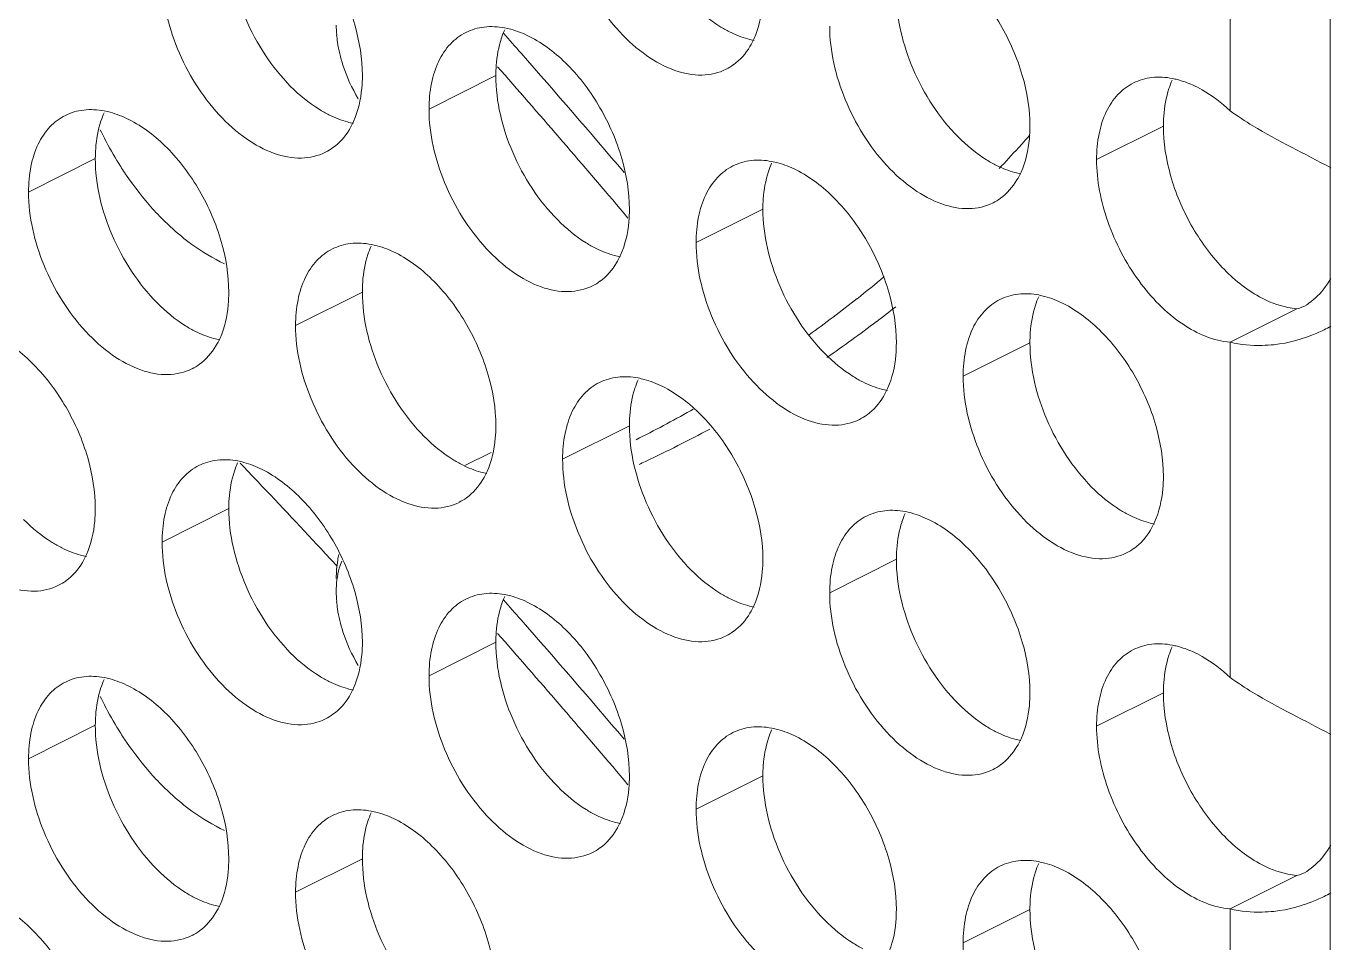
# Model space of a CAD drawing. Header units: millimetres. Extents: x 0 to 2524, y 0 to 1785.
# Drawn here: x 1888.85 to 1899.91, y 815.93 to 823.69 of the extents above; entities that cross this region are included whole.
import ezdxf

# ---------------------------------------------------------------- set-up
doc = ezdxf.new("R2010")
doc.units = ezdxf.units.MM
doc.header["$LTSCALE"] = 0.1
doc.layers.get('0').update_dxf_attribs({"lineweight": 13})
doc.layers.add('标注', color=251, linetype='Continuous', lineweight=9)

msp = doc.modelspace()

# ---------------------------------------------------------------- linework, layer by layer
msp.add_line((1899.906, 886.425), (1899.906, 742.319))
at = {"layer": '标注'}
for p, q in [((1899.058, 822.976), (1899.058, 825.816)), ((1892.88, 823.314), (1892.85, 823.348)), ((1892.835, 823.273), (1892.269, 822.99)), ((1898.492, 822.845), (1897.926, 822.562)), ((1897.264, 822.662), (1897.297, 822.699)), ((1889.441, 822.57), (1888.875, 822.287)), ((1893.954, 822.067), (1893.922, 822.105)), ((1895.098, 822.142), (1894.532, 821.859)), ((1891.704, 821.439), (1891.138, 821.156)), ((1899.623, 821.299), (1899.058, 821.016)), ((1897.361, 821.01), (1896.795, 820.728)), ((1899.058, 818.176), (1899.058, 821.016)), ((1894.485, 820.434), (1894.507, 820.447)), ((1893.967, 820.307), (1893.401, 820.025)), ((1892.573, 819.97), (1892.795, 820.081)), ((1890.572, 819.605), (1890.007, 819.322)), ((1891.389, 819.226), (1891.49, 819.118)), ((1896.229, 819.176), (1895.664, 818.893)), ((1892.88, 818.514), (1892.85, 818.548)), ((1892.835, 818.473), (1892.269, 818.19)), ((1898.492, 818.045), (1897.926, 817.762)), ((1889.441, 817.77), (1888.875, 817.487)), ((1895.098, 817.342), (1894.532, 817.059)), ((1893.954, 817.267), (1893.922, 817.305)), ((1891.704, 816.639), (1891.138, 816.356)), ((1899.623, 816.499), (1899.058, 816.216)), ((1897.361, 816.21), (1896.795, 815.928)), ((1899.058, 813.376), (1899.058, 816.216))]:
    msp.add_line(p, q, dxfattribs=at)
for centre, radius, start, end in [((1892.433, 823.702), 0.95, 180.0525, 184.9808), ((1893.58, 823.362), 0.734, 155.8796, 161.7803), ((1822.744, 761.799), 93.516, 41.2535, 41.39225), ((1822.014, 761.162), 94.485, 40.44311, 41.25198), ((1892.83, 823.78), 1.357, 197.9612, 211.1634), ((1821.898, 761.054), 94.418, 40.2865, 41.25492), ((1894.584, 823.733), 0.453, 296.5256, 305.9034), ((1899.235, 822.934), 0.733, 155.7955, 161.739), ((1890.186, 822.659), 0.734, 155.8796, 161.7803), ((1892.135, 824.081), 2.939, 205.5487, 207.1015), ((1888.246, 830.888), 12.206, 317.8604, 318.3077), ((1892.116, 824.07), 2.917, 207.094, 211.9104), ((1891.189, 823.03), 0.453, 296.5256, 305.9034), ((1888.354, 830.79), 12.06, 316.4861, 317.6256), ((1895.842, 822.231), 0.734, 155.8796, 161.7803), ((1896.846, 822.601), 0.453, 296.5256, 305.9034), ((1892.448, 821.528), 0.734, 155.8796, 161.7803), ((1893.452, 821.898), 0.453, 296.5256, 305.9034), ((1888.919, 830.192), 11.237, 308.3798, 309.8918), ((1889.015, 830.071), 11.082, 305.7513, 308.3818), ((1889.287, 830.116), 11.206, 307.1875, 308.2473), ((1898.105, 821.099), 0.734, 155.8796, 161.7803), ((1889.363, 830.015), 11.079, 304.5032, 307.1901), ((1890.058, 821.195), 0.453, 296.5256, 305.9034), ((1894.711, 820.396), 0.734, 155.8796, 161.7803), ((1889.21, 829.781), 10.732, 296.6473, 299.4357), ((1895.715, 820.767), 0.453, 296.5256, 305.9034), ((1889.511, 829.788), 10.807, 295.1489, 298.3794), ((1891.317, 819.693), 0.734, 155.8796, 161.7803), ((1829.164, 761.303), 85.012, 43.51188, 43.65626), ((1889.509, 829.793), 10.813, 294.8217, 295.1486), ((1828.698, 760.862), 85.654, 42.95277, 43.51137), ((1892.321, 820.064), 0.453, 296.5256, 305.9034), ((1896.974, 819.265), 0.734, 155.8796, 161.7803), ((1897.978, 819.636), 0.453, 296.5256, 305.9034), ((1888.927, 819.361), 0.453, 296.5256, 305.9034), ((1892.433, 818.902), 0.95, 180.0525, 184.9808), ((1893.58, 818.562), 0.734, 155.8796, 161.7803), ((1822.744, 756.999), 93.516, 41.2535, 41.39225), ((1822.014, 756.362), 94.485, 40.44311, 41.25198), ((1892.83, 818.98), 1.357, 197.9612, 211.1634), ((1894.584, 818.933), 0.453, 296.5256, 305.9034), ((1821.898, 756.254), 94.418, 40.2865, 41.25492), ((1899.235, 818.134), 0.733, 155.7955, 161.739), ((1890.186, 817.859), 0.734, 155.8796, 161.7803), ((1892.135, 819.281), 2.939, 205.5487, 207.1015), ((1892.116, 819.27), 2.917, 207.094, 211.9104), ((1891.189, 818.23), 0.453, 296.5256, 305.9034), ((1895.842, 817.431), 0.734, 155.8796, 161.7803), ((1896.846, 817.801), 0.453, 296.5256, 305.9034), ((1892.448, 816.728), 0.734, 155.8796, 161.7803), ((1893.452, 817.098), 0.453, 296.5256, 305.9034), ((1898.105, 816.299), 0.734, 155.8796, 161.7803), ((1890.058, 816.395), 0.453, 296.5256, 305.9034)]:
    msp.add_arc(centre, radius, start, end, dxfattribs=at)
for points, knots in [([(1894.786, 823.327), (1894.723, 823.296), (1894.573, 823.262), (1894.336, 823.31), (1894.097, 823.44), (1893.789, 823.718), (1893.503, 824.181), (1893.401, 824.613), (1893.401, 824.825)], [0, 0, 0, 0, 0.090718, 0.191742, 0.308104, 0.439279, 0.725532, 1, 1, 1, 1]), ([(1890.855, 824.737), (1890.976, 824.676), (1891.206, 824.496), (1891.473, 824.138), (1891.654, 823.719), (1891.704, 823.418), (1891.704, 823.273)], [0, 0, 0, 0, 0.229676, 0.488215, 0.753207, 1, 1, 1, 1]), ([(1891.096, 823.182), (1890.935, 823.345), (1890.684, 823.732), (1890.572, 824.183), (1890.572, 824.405)], [0, 0, 0, 0, 0.508684, 1, 1, 1, 1]), ([(1896.512, 824.308), (1896.633, 824.248), (1896.863, 824.068), (1897.129, 823.709), (1897.311, 823.291), (1897.361, 822.99), (1897.361, 822.845)], [0, 0, 0, 0, 0.229676, 0.488215, 0.753207, 1, 1, 1, 1]), ([(1891.392, 822.624), (1891.329, 822.593), (1891.179, 822.559), (1890.942, 822.607), (1890.703, 822.737), (1890.395, 823.015), (1890.109, 823.478), (1890.007, 823.91), (1890.007, 824.122)], [0, 0, 0, 0, 0.090718, 0.191742, 0.308104, 0.439279, 0.725532, 1, 1, 1, 1]), ([(1895.098, 823.976), (1895.098, 823.94), (1895.092, 823.808), (1895.063, 823.676), (1895.023, 823.587)], [0, 0, 0, 0, 0.268874, 1, 1, 1, 1]), ([(1896.753, 822.754), (1896.591, 822.917), (1896.34, 823.304), (1896.229, 823.755), (1896.229, 823.976)], [0, 0, 0, 0, 0.508684, 1, 1, 1, 1]), ([(1894.815, 823.644), (1894.787, 823.658), (1894.669, 823.725), (1894.563, 823.812), (1894.49, 823.885)], [0, 0, 0, 0, 0.235002, 1, 1, 1, 1]), ([(1892.269, 822.99), (1892.269, 823.063), (1892.281, 823.202), (1892.34, 823.392), (1892.44, 823.544), (1892.532, 823.615), (1892.581, 823.639)], [0, 0, 0, 0, 0.289235, 0.54966, 0.782932, 1, 1, 1, 1]), ([(1892.581, 823.639), (1892.63, 823.663), (1892.74, 823.695), (1892.853, 823.688), (1892.91, 823.677)], [0, 0, 0, 0, 0.482538, 1, 1, 1, 1]), ([(1892.91, 823.677), (1892.928, 823.674), (1892.999, 823.658), (1893.068, 823.63), (1893.118, 823.605)], [0, 0, 0, 0, 0.238696, 1, 1, 1, 1]), ([(1895.023, 823.572), (1895.006, 823.575), (1894.934, 823.592), (1894.865, 823.619), (1894.815, 823.644)], [0, 0, 0, 0, 0.238696, 1, 1, 1, 1]), ([(1897.049, 822.196), (1896.986, 822.164), (1896.836, 822.131), (1896.598, 822.178), (1896.36, 822.309), (1896.052, 822.586), (1895.766, 823.049), (1895.664, 823.482), (1895.664, 823.693)], [0, 0, 0, 0, 0.090718, 0.191742, 0.308104, 0.439279, 0.725532, 1, 1, 1, 1]), ([(1891.486, 823.619), (1891.488, 823.598), (1891.498, 823.511), (1891.519, 823.425), (1891.539, 823.362)], [0, 0, 0, 0, 0.241904, 1, 1, 1, 1]), ([(1892.835, 823.273), (1892.835, 823.302), (1892.839, 823.409), (1892.858, 823.516), (1892.882, 823.592)], [0, 0, 0, 0, 0.264225, 1, 1, 1, 1]), ([(1893.118, 823.605), (1893.239, 823.545), (1893.469, 823.365), (1893.735, 823.007), (1893.916, 822.588), (1893.967, 822.287), (1893.967, 822.142)], [0, 0, 0, 0, 0.229676, 0.488215, 0.753207, 1, 1, 1, 1]), ([(1895.023, 823.587), (1895.013, 823.564), (1894.97, 823.48), (1894.906, 823.406), (1894.849, 823.365)], [0, 0, 0, 0, 0.265525, 1, 1, 1, 1]), ([(1891.704, 823.273), (1891.704, 823.238), (1891.698, 823.105), (1891.669, 822.973), (1891.629, 822.884)], [0, 0, 0, 0, 0.268874, 1, 1, 1, 1]), ([(1893.359, 822.051), (1893.197, 822.214), (1892.946, 822.601), (1892.835, 823.052), (1892.835, 823.273)], [0, 0, 0, 0, 0.508684, 1, 1, 1, 1]), ([(1897.926, 822.562), (1897.926, 822.635), (1897.938, 822.774), (1897.997, 822.964), (1898.097, 823.116), (1898.189, 823.186), (1898.238, 823.211)], [0, 0, 0, 0, 0.289285, 0.549663, 0.782917, 1, 1, 1, 1]), ([(1898.238, 823.211), (1898.287, 823.235), (1898.397, 823.267), (1898.512, 823.26), (1898.569, 823.249)], [0, 0, 0, 0, 0.482495, 1, 1, 1, 1]), ([(1898.569, 823.249), (1898.583, 823.246), (1898.641, 823.233), (1898.698, 823.212), (1898.739, 823.194)], [0, 0, 0, 0, 0.240479, 1, 1, 1, 1]), ([(1898.739, 823.194), (1898.767, 823.181), (1898.882, 823.123), (1898.986, 823.043), (1899.058, 822.976)], [0, 0, 0, 0, 0.235232, 1, 1, 1, 1]), ([(1891.421, 822.941), (1891.393, 822.955), (1891.275, 823.022), (1891.169, 823.109), (1891.096, 823.182)], [0, 0, 0, 0, 0.235002, 1, 1, 1, 1]), ([(1898.492, 822.845), (1898.492, 822.873), (1898.496, 822.981), (1898.515, 823.088), (1898.539, 823.164)], [0, 0, 0, 0, 0.264302, 1, 1, 1, 1]), ([(1889.187, 822.936), (1889.236, 822.96), (1889.346, 822.992), (1889.459, 822.985), (1889.516, 822.974)], [0, 0, 0, 0, 0.482538, 1, 1, 1, 1]), ([(1889.516, 822.974), (1889.533, 822.971), (1889.605, 822.955), (1889.674, 822.927), (1889.724, 822.902)], [0, 0, 0, 0, 0.238696, 1, 1, 1, 1]), ([(1893.655, 821.493), (1893.592, 821.462), (1893.442, 821.428), (1893.204, 821.475), (1892.966, 821.606), (1892.658, 821.884), (1892.372, 822.346), (1892.269, 822.779), (1892.269, 822.99)], [0, 0, 0, 0, 0.090718, 0.191742, 0.308104, 0.439279, 0.725532, 1, 1, 1, 1]), ([(1899.058, 822.976), (1899.12, 822.93), (1899.394, 822.751), (1899.692, 822.612), (1899.911, 822.491)], [0, 0, 0, 0, 0.234709, 1, 1, 1, 1]), ([(1888.875, 822.287), (1888.875, 822.36), (1888.887, 822.499), (1888.946, 822.689), (1889.046, 822.842), (1889.138, 822.912), (1889.187, 822.936)], [0, 0, 0, 0, 0.289235, 0.54966, 0.782932, 1, 1, 1, 1]), ([(1889.441, 822.57), (1889.441, 822.599), (1889.445, 822.706), (1889.464, 822.813), (1889.488, 822.889)], [0, 0, 0, 0, 0.264225, 1, 1, 1, 1]), ([(1889.724, 822.902), (1889.845, 822.842), (1890.075, 822.662), (1890.341, 822.304), (1890.522, 821.885), (1890.572, 821.584), (1890.572, 821.439)], [0, 0, 0, 0, 0.229676, 0.488215, 0.753207, 1, 1, 1, 1]), ([(1891.629, 822.869), (1891.611, 822.872), (1891.54, 822.889), (1891.471, 822.916), (1891.421, 822.941)], [0, 0, 0, 0, 0.238696, 1, 1, 1, 1]), ([(1891.629, 822.884), (1891.619, 822.861), (1891.576, 822.777), (1891.511, 822.703), (1891.455, 822.663)], [0, 0, 0, 0, 0.265525, 1, 1, 1, 1]), ([(1897.078, 822.513), (1897.049, 822.527), (1896.931, 822.593), (1896.826, 822.681), (1896.753, 822.754)], [0, 0, 0, 0, 0.235002, 1, 1, 1, 1]), ([(1897.361, 822.845), (1897.361, 822.809), (1897.355, 822.677), (1897.326, 822.544), (1897.286, 822.456)], [0, 0, 0, 0, 0.268874, 1, 1, 1, 1]), ([(1899.305, 821.4), (1899.188, 821.464), (1898.967, 821.647), (1898.712, 822.002), (1898.539, 822.411), (1898.492, 822.704), (1898.492, 822.845)], [0, 0, 0, 0, 0.232183, 0.490902, 0.754575, 1, 1, 1, 1]), ([(1889.965, 821.348), (1889.803, 821.511), (1889.552, 821.898), (1889.441, 822.349), (1889.441, 822.57)], [0, 0, 0, 0, 0.508684, 1, 1, 1, 1]), ([(1889.64, 822.528), (1889.661, 822.494), (1889.748, 822.361), (1889.847, 822.235), (1889.926, 822.146)], [0, 0, 0, 0, 0.254374, 1, 1, 1, 1]), ([(1894.844, 822.508), (1894.892, 822.532), (1895.002, 822.564), (1895.116, 822.557), (1895.173, 822.546)], [0, 0, 0, 0, 0.482538, 1, 1, 1, 1]), ([(1895.173, 822.546), (1895.19, 822.543), (1895.262, 822.526), (1895.331, 822.499), (1895.381, 822.474)], [0, 0, 0, 0, 0.238696, 1, 1, 1, 1]), ([(1899.058, 821.016), (1898.916, 821.026), (1898.61, 821.161), (1898.256, 821.531), (1898, 822.016), (1897.926, 822.384), (1897.926, 822.562)], [0, 0, 0, 0, 0.207992, 0.463273, 0.739832, 1, 1, 1, 1]), ([(1894.532, 821.859), (1894.532, 821.932), (1894.544, 822.071), (1894.603, 822.261), (1894.703, 822.413), (1894.795, 822.484), (1894.844, 822.508)], [0, 0, 0, 0, 0.289235, 0.54966, 0.782932, 1, 1, 1, 1]), ([(1895.098, 822.142), (1895.098, 822.17), (1895.102, 822.278), (1895.12, 822.385), (1895.145, 822.46)], [0, 0, 0, 0, 0.264225, 1, 1, 1, 1]), ([(1895.381, 822.474), (1895.501, 822.414), (1895.732, 822.233), (1895.998, 821.875), (1896.179, 821.456), (1896.229, 821.155), (1896.229, 821.01)], [0, 0, 0, 0, 0.229676, 0.488215, 0.753207, 1, 1, 1, 1]), ([(1897.285, 822.44), (1897.268, 822.444), (1897.197, 822.46), (1897.128, 822.488), (1897.078, 822.513)], [0, 0, 0, 0, 0.238696, 1, 1, 1, 1]), ([(1897.286, 822.456), (1897.276, 822.433), (1897.232, 822.349), (1897.168, 822.275), (1897.112, 822.234)], [0, 0, 0, 0, 0.265525, 1, 1, 1, 1]), ([(1890.26, 820.79), (1890.198, 820.759), (1890.048, 820.725), (1889.81, 820.772), (1889.572, 820.903), (1889.264, 821.181), (1888.978, 821.643), (1888.875, 822.076), (1888.875, 822.287)], [0, 0, 0, 0, 0.090718, 0.191742, 0.308104, 0.439279, 0.725532, 1, 1, 1, 1]), ([(1889.926, 822.146), (1889.945, 822.125), (1890.022, 822.043), (1890.105, 821.966), (1890.17, 821.913)], [0, 0, 0, 0, 0.256131, 1, 1, 1, 1]), ([(1893.967, 822.142), (1893.967, 822.106), (1893.961, 821.974), (1893.932, 821.841), (1893.892, 821.753)], [0, 0, 0, 0, 0.268874, 1, 1, 1, 1]), ([(1895.622, 820.92), (1895.46, 821.083), (1895.209, 821.47), (1895.098, 821.92), (1895.098, 822.142)], [0, 0, 0, 0, 0.508684, 1, 1, 1, 1]), ([(1893.684, 821.81), (1893.655, 821.824), (1893.537, 821.89), (1893.432, 821.978), (1893.359, 822.051)], [0, 0, 0, 0, 0.235002, 1, 1, 1, 1]), ([(1890.17, 821.913), (1890.199, 821.888), (1890.314, 821.8), (1890.439, 821.724), (1890.536, 821.679)], [0, 0, 0, 0, 0.262334, 1, 1, 1, 1]), ([(1891.138, 821.156), (1891.138, 821.229), (1891.15, 821.368), (1891.209, 821.558), (1891.308, 821.71), (1891.401, 821.781), (1891.45, 821.805)], [0, 0, 0, 0, 0.289235, 0.54966, 0.782932, 1, 1, 1, 1]), ([(1891.45, 821.805), (1891.498, 821.829), (1891.608, 821.861), (1891.722, 821.854), (1891.779, 821.843)], [0, 0, 0, 0, 0.482538, 1, 1, 1, 1]), ([(1891.704, 821.439), (1891.704, 821.467), (1891.707, 821.575), (1891.726, 821.682), (1891.751, 821.757)], [0, 0, 0, 0, 0.264225, 1, 1, 1, 1]), ([(1891.779, 821.843), (1891.796, 821.84), (1891.868, 821.823), (1891.937, 821.796), (1891.987, 821.771)], [0, 0, 0, 0, 0.238696, 1, 1, 1, 1]), ([(1891.987, 821.771), (1892.107, 821.711), (1892.338, 821.53), (1892.604, 821.172), (1892.785, 820.753), (1892.835, 820.452), (1892.835, 820.307)], [0, 0, 0, 0, 0.229676, 0.488215, 0.753207, 1, 1, 1, 1]), ([(1893.891, 821.737), (1893.874, 821.741), (1893.803, 821.757), (1893.734, 821.785), (1893.684, 821.81)], [0, 0, 0, 0, 0.238696, 1, 1, 1, 1]), ([(1893.892, 821.753), (1893.882, 821.73), (1893.838, 821.646), (1893.774, 821.572), (1893.718, 821.531)], [0, 0, 0, 0, 0.265525, 1, 1, 1, 1]), ([(1895.917, 820.361), (1895.855, 820.33), (1895.705, 820.296), (1895.467, 820.344), (1895.229, 820.475), (1894.921, 820.752), (1894.635, 821.215), (1894.532, 821.647), (1894.532, 821.859)], [0, 0, 0, 0, 0.090718, 0.191742, 0.308104, 0.439279, 0.725532, 1, 1, 1, 1]), ([(1899.91, 821.554), (1899.874, 821.493), (1899.796, 821.389), (1899.682, 821.311), (1899.623, 821.299)], [0, 0, 0, 0, 0.540802, 1, 1, 1, 1]), ([(1890.572, 821.439), (1890.572, 821.403), (1890.567, 821.271), (1890.537, 821.138), (1890.498, 821.05)], [0, 0, 0, 0, 0.268874, 1, 1, 1, 1]), ([(1892.228, 820.217), (1892.066, 820.38), (1891.815, 820.767), (1891.704, 821.217), (1891.704, 821.439)], [0, 0, 0, 0, 0.508684, 1, 1, 1, 1]), ([(1897.107, 821.377), (1897.155, 821.401), (1897.265, 821.432), (1897.379, 821.426), (1897.436, 821.415)], [0, 0, 0, 0, 0.482538, 1, 1, 1, 1]), ([(1890.29, 821.107), (1890.261, 821.121), (1890.143, 821.187), (1890.038, 821.275), (1889.965, 821.348)], [0, 0, 0, 0, 0.235002, 1, 1, 1, 1]), ([(1896.795, 820.728), (1896.795, 820.8), (1896.807, 820.939), (1896.866, 821.13), (1896.965, 821.282), (1897.058, 821.352), (1897.107, 821.377)], [0, 0, 0, 0, 0.289235, 0.54966, 0.782932, 1, 1, 1, 1]), ([(1897.361, 821.01), (1897.361, 821.039), (1897.364, 821.146), (1897.383, 821.254), (1897.408, 821.329)], [0, 0, 0, 0, 0.264225, 1, 1, 1, 1]), ([(1897.436, 821.415), (1897.453, 821.411), (1897.525, 821.395), (1897.593, 821.368), (1897.643, 821.343)], [0, 0, 0, 0, 0.238696, 1, 1, 1, 1]), ([(1897.643, 821.343), (1897.764, 821.282), (1897.995, 821.102), (1898.261, 820.744), (1898.442, 820.325), (1898.492, 820.024), (1898.492, 819.879)], [0, 0, 0, 0, 0.229676, 0.488215, 0.753207, 1, 1, 1, 1]), ([(1899.623, 821.299), (1899.597, 821.301), (1899.486, 821.316), (1899.38, 821.359), (1899.305, 821.4)], [0, 0, 0, 0, 0.232248, 1, 1, 1, 1]), ([(1890.497, 821.035), (1890.48, 821.038), (1890.408, 821.054), (1890.34, 821.082), (1890.29, 821.107)], [0, 0, 0, 0, 0.238696, 1, 1, 1, 1]), ([(1892.523, 819.658), (1892.461, 819.627), (1892.311, 819.593), (1892.073, 819.641), (1891.834, 819.772), (1891.527, 820.049), (1891.241, 820.512), (1891.138, 820.944), (1891.138, 821.156)], [0, 0, 0, 0, 0.090718, 0.191742, 0.308104, 0.439279, 0.725532, 1, 1, 1, 1]), ([(1899.911, 821.15), (1899.873, 821.129), (1899.721, 821.054), (1899.554, 821.008), (1899.429, 820.994)], [0, 0, 0, 0, 0.258855, 1, 1, 1, 1]), ([(1888.592, 821.068), (1888.713, 821.008), (1888.944, 820.827), (1889.21, 820.469), (1889.391, 820.051), (1889.441, 819.749), (1889.441, 819.605)], [0, 0, 0, 0, 0.229676, 0.488215, 0.753207, 1, 1, 1, 1]), ([(1890.498, 821.05), (1890.487, 821.027), (1890.444, 820.943), (1890.38, 820.869), (1890.324, 820.828)], [0, 0, 0, 0, 0.265525, 1, 1, 1, 1]), ([(1896.229, 821.01), (1896.229, 820.975), (1896.224, 820.843), (1896.194, 820.71), (1896.155, 820.622)], [0, 0, 0, 0, 0.268874, 1, 1, 1, 1]), ([(1897.884, 819.788), (1897.723, 819.951), (1897.472, 820.338), (1897.361, 820.789), (1897.361, 821.01)], [0, 0, 0, 0, 0.508684, 1, 1, 1, 1]), ([(1899.429, 820.994), (1899.396, 820.991), (1899.272, 820.982), (1899.146, 820.993), (1899.058, 821.016)], [0, 0, 0, 0, 0.268459, 1, 1, 1, 1]), ([(1895.946, 820.678), (1895.918, 820.692), (1895.8, 820.759), (1895.695, 820.846), (1895.622, 820.92)], [0, 0, 0, 0, 0.235002, 1, 1, 1, 1]), ([(1893.401, 820.025), (1893.401, 820.097), (1893.413, 820.236), (1893.472, 820.427), (1893.571, 820.579), (1893.664, 820.649), (1893.713, 820.674)], [0, 0, 0, 0, 0.289235, 0.54966, 0.782932, 1, 1, 1, 1]), ([(1893.713, 820.674), (1893.761, 820.698), (1893.871, 820.729), (1893.985, 820.723), (1894.042, 820.712)], [0, 0, 0, 0, 0.482538, 1, 1, 1, 1]), ([(1894.042, 820.712), (1894.059, 820.708), (1894.13, 820.692), (1894.199, 820.665), (1894.249, 820.64)], [0, 0, 0, 0, 0.238696, 1, 1, 1, 1]), ([(1896.154, 820.606), (1896.137, 820.609), (1896.065, 820.626), (1895.996, 820.653), (1895.946, 820.678)], [0, 0, 0, 0, 0.238696, 1, 1, 1, 1]), ([(1898.18, 819.23), (1898.117, 819.199), (1897.968, 819.165), (1897.73, 819.213), (1897.491, 819.343), (1897.184, 819.621), (1896.898, 820.083), (1896.795, 820.516), (1896.795, 820.728)], [0, 0, 0, 0, 0.090718, 0.191742, 0.308104, 0.439279, 0.725532, 1, 1, 1, 1]), ([(1893.967, 820.307), (1893.967, 820.336), (1893.97, 820.443), (1893.989, 820.551), (1894.014, 820.626)], [0, 0, 0, 0, 0.264225, 1, 1, 1, 1]), ([(1894.249, 820.64), (1894.37, 820.579), (1894.601, 820.399), (1894.867, 820.041), (1895.048, 819.622), (1895.098, 819.321), (1895.098, 819.176)], [0, 0, 0, 0, 0.229676, 0.488215, 0.753207, 1, 1, 1, 1]), ([(1896.155, 820.622), (1896.144, 820.599), (1896.101, 820.515), (1896.037, 820.441), (1895.981, 820.4)], [0, 0, 0, 0, 0.265525, 1, 1, 1, 1]), ([(1889.129, 818.956), (1889.067, 818.924), (1888.917, 818.89), (1888.679, 818.938), (1888.44, 819.069), (1888.133, 819.346), (1887.847, 819.809), (1887.744, 820.241), (1887.744, 820.453)], [0, 0, 0, 0, 0.090718, 0.191742, 0.308104, 0.439279, 0.725532, 1, 1, 1, 1]), ([(1892.552, 819.975), (1892.524, 819.99), (1892.406, 820.056), (1892.3, 820.143), (1892.228, 820.217)], [0, 0, 0, 0, 0.235002, 1, 1, 1, 1]), ([(1892.835, 820.307), (1892.835, 820.272), (1892.829, 820.14), (1892.8, 820.007), (1892.761, 819.919)], [0, 0, 0, 0, 0.268874, 1, 1, 1, 1]), ([(1894.49, 819.085), (1894.329, 819.248), (1894.078, 819.635), (1893.967, 820.086), (1893.967, 820.307)], [0, 0, 0, 0, 0.508684, 1, 1, 1, 1]), ([(1890.319, 819.971), (1890.367, 819.995), (1890.477, 820.026), (1890.591, 820.02), (1890.648, 820.009)], [0, 0, 0, 0, 0.482538, 1, 1, 1, 1]), ([(1890.648, 820.009), (1890.665, 820.006), (1890.736, 819.989), (1890.805, 819.962), (1890.855, 819.937)], [0, 0, 0, 0, 0.238696, 1, 1, 1, 1]), ([(1894.786, 818.527), (1894.723, 818.496), (1894.573, 818.462), (1894.336, 818.51), (1894.097, 818.64), (1893.789, 818.918), (1893.503, 819.381), (1893.401, 819.813), (1893.401, 820.025)], [0, 0, 0, 0, 0.090718, 0.191742, 0.308104, 0.439279, 0.725532, 1, 1, 1, 1]), ([(1890.007, 819.322), (1890.007, 819.395), (1890.019, 819.533), (1890.078, 819.724), (1890.177, 819.876), (1890.27, 819.946), (1890.319, 819.971)], [0, 0, 0, 0, 0.289235, 0.54966, 0.782932, 1, 1, 1, 1]), ([(1890.572, 819.605), (1890.572, 819.633), (1890.576, 819.74), (1890.595, 819.848), (1890.62, 819.923)], [0, 0, 0, 0, 0.264225, 1, 1, 1, 1]), ([(1890.855, 819.937), (1890.976, 819.876), (1891.206, 819.696), (1891.473, 819.338), (1891.654, 818.919), (1891.704, 818.618), (1891.704, 818.473)], [0, 0, 0, 0, 0.229676, 0.488215, 0.753207, 1, 1, 1, 1]), ([(1892.76, 819.903), (1892.743, 819.906), (1892.671, 819.923), (1892.602, 819.95), (1892.552, 819.975)], [0, 0, 0, 0, 0.238696, 1, 1, 1, 1]), ([(1892.761, 819.919), (1892.75, 819.896), (1892.707, 819.812), (1892.643, 819.738), (1892.587, 819.697)], [0, 0, 0, 0, 0.265525, 1, 1, 1, 1]), ([(1898.492, 819.879), (1898.492, 819.843), (1898.486, 819.711), (1898.457, 819.579), (1898.417, 819.49)], [0, 0, 0, 0, 0.268874, 1, 1, 1, 1]), ([(1898.209, 819.547), (1898.181, 819.561), (1898.063, 819.628), (1897.957, 819.715), (1897.884, 819.788)], [0, 0, 0, 0, 0.235002, 1, 1, 1, 1]), ([(1889.441, 819.605), (1889.441, 819.569), (1889.435, 819.437), (1889.406, 819.304), (1889.366, 819.216)], [0, 0, 0, 0, 0.268874, 1, 1, 1, 1]), ([(1891.096, 818.382), (1890.935, 818.545), (1890.684, 818.932), (1890.572, 819.383), (1890.572, 819.605)], [0, 0, 0, 0, 0.508684, 1, 1, 1, 1]), ([(1895.664, 818.893), (1895.664, 818.966), (1895.676, 819.105), (1895.735, 819.295), (1895.834, 819.447), (1895.927, 819.518), (1895.975, 819.542)], [0, 0, 0, 0, 0.289235, 0.54966, 0.782932, 1, 1, 1, 1]), ([(1895.975, 819.542), (1896.024, 819.566), (1896.134, 819.598), (1896.248, 819.591), (1896.304, 819.58)], [0, 0, 0, 0, 0.482538, 1, 1, 1, 1]), ([(1896.304, 819.58), (1896.322, 819.577), (1896.393, 819.56), (1896.462, 819.533), (1896.512, 819.508)], [0, 0, 0, 0, 0.238696, 1, 1, 1, 1]), ([(1898.417, 819.475), (1898.4, 819.478), (1898.328, 819.495), (1898.259, 819.522), (1898.209, 819.547)], [0, 0, 0, 0, 0.238696, 1, 1, 1, 1]), ([(1889.158, 819.272), (1889.13, 819.287), (1889.012, 819.353), (1888.906, 819.44), (1888.833, 819.514)], [0, 0, 0, 0, 0.235002, 1, 1, 1, 1]), ([(1896.229, 819.176), (1896.229, 819.204), (1896.233, 819.312), (1896.252, 819.419), (1896.277, 819.494)], [0, 0, 0, 0, 0.264225, 1, 1, 1, 1]), ([(1896.512, 819.508), (1896.633, 819.448), (1896.863, 819.268), (1897.129, 818.909), (1897.311, 818.491), (1897.361, 818.19), (1897.361, 818.045)], [0, 0, 0, 0, 0.229676, 0.488215, 0.753207, 1, 1, 1, 1]), ([(1898.417, 819.49), (1898.407, 819.467), (1898.364, 819.383), (1898.3, 819.309), (1898.243, 819.268)], [0, 0, 0, 0, 0.265525, 1, 1, 1, 1]), ([(1891.392, 817.824), (1891.329, 817.793), (1891.179, 817.759), (1890.942, 817.807), (1890.703, 817.937), (1890.395, 818.215), (1890.109, 818.678), (1890.007, 819.11), (1890.007, 819.322)], [0, 0, 0, 0, 0.090718, 0.191742, 0.308104, 0.439279, 0.725532, 1, 1, 1, 1]), ([(1889.366, 819.2), (1889.349, 819.203), (1889.277, 819.22), (1889.208, 819.247), (1889.158, 819.272)], [0, 0, 0, 0, 0.238696, 1, 1, 1, 1]), ([(1889.366, 819.216), (1889.356, 819.193), (1889.313, 819.109), (1889.249, 819.035), (1889.192, 818.994)], [0, 0, 0, 0, 0.265525, 1, 1, 1, 1]), ([(1891.504, 819.217), (1891.501, 819.201), (1891.488, 819.134), (1891.483, 819.066), (1891.483, 819.014)], [0, 0, 0, 0, 0.239288, 1, 1, 1, 1]), ([(1891.529, 819.16), (1891.521, 819.141), (1891.492, 819.057), (1891.483, 818.968), (1891.483, 818.901)], [0, 0, 0, 0, 0.232447, 1, 1, 1, 1]), ([(1895.098, 819.176), (1895.098, 819.14), (1895.092, 819.008), (1895.063, 818.876), (1895.023, 818.787)], [0, 0, 0, 0, 0.268874, 1, 1, 1, 1]), ([(1896.753, 817.954), (1896.591, 818.117), (1896.34, 818.504), (1896.229, 818.955), (1896.229, 819.176)], [0, 0, 0, 0, 0.508684, 1, 1, 1, 1]), ([(1894.815, 818.844), (1894.787, 818.858), (1894.669, 818.925), (1894.563, 819.012), (1894.49, 819.085)], [0, 0, 0, 0, 0.235002, 1, 1, 1, 1]), ([(1892.581, 818.839), (1892.63, 818.863), (1892.74, 818.895), (1892.853, 818.888), (1892.91, 818.877)], [0, 0, 0, 0, 0.482538, 1, 1, 1, 1]), ([(1892.91, 818.877), (1892.928, 818.874), (1892.999, 818.858), (1893.068, 818.83), (1893.118, 818.805)], [0, 0, 0, 0, 0.238696, 1, 1, 1, 1]), ([(1897.049, 817.396), (1896.986, 817.364), (1896.836, 817.331), (1896.598, 817.378), (1896.36, 817.509), (1896.052, 817.786), (1895.766, 818.249), (1895.664, 818.682), (1895.664, 818.893)], [0, 0, 0, 0, 0.090718, 0.191742, 0.308104, 0.439279, 0.725532, 1, 1, 1, 1]), ([(1891.486, 818.819), (1891.488, 818.798), (1891.498, 818.711), (1891.519, 818.625), (1891.539, 818.562)], [0, 0, 0, 0, 0.241904, 1, 1, 1, 1]), ([(1892.269, 818.19), (1892.269, 818.263), (1892.281, 818.402), (1892.34, 818.592), (1892.44, 818.744), (1892.532, 818.815), (1892.581, 818.839)], [0, 0, 0, 0, 0.289235, 0.54966, 0.782932, 1, 1, 1, 1]), ([(1892.835, 818.473), (1892.835, 818.502), (1892.839, 818.609), (1892.858, 818.716), (1892.882, 818.792)], [0, 0, 0, 0, 0.264225, 1, 1, 1, 1]), ([(1893.118, 818.805), (1893.239, 818.745), (1893.469, 818.565), (1893.735, 818.207), (1893.916, 817.788), (1893.967, 817.487), (1893.967, 817.342)], [0, 0, 0, 0, 0.229676, 0.488215, 0.753207, 1, 1, 1, 1]), ([(1895.023, 818.772), (1895.006, 818.775), (1894.934, 818.792), (1894.865, 818.819), (1894.815, 818.844)], [0, 0, 0, 0, 0.238696, 1, 1, 1, 1]), ([(1895.023, 818.787), (1895.013, 818.764), (1894.97, 818.68), (1894.906, 818.606), (1894.849, 818.565)], [0, 0, 0, 0, 0.265525, 1, 1, 1, 1]), ([(1891.704, 818.473), (1891.704, 818.438), (1891.698, 818.305), (1891.669, 818.173), (1891.629, 818.084)], [0, 0, 0, 0, 0.268874, 1, 1, 1, 1]), ([(1893.359, 817.251), (1893.197, 817.414), (1892.946, 817.801), (1892.835, 818.252), (1892.835, 818.473)], [0, 0, 0, 0, 0.508684, 1, 1, 1, 1]), ([(1898.238, 818.411), (1898.287, 818.435), (1898.397, 818.467), (1898.512, 818.46), (1898.569, 818.449)], [0, 0, 0, 0, 0.482495, 1, 1, 1, 1]), ([(1898.569, 818.449), (1898.583, 818.446), (1898.641, 818.433), (1898.698, 818.412), (1898.739, 818.394)], [0, 0, 0, 0, 0.240479, 1, 1, 1, 1]), ([(1891.421, 818.141), (1891.393, 818.155), (1891.275, 818.222), (1891.169, 818.309), (1891.096, 818.382)], [0, 0, 0, 0, 0.235002, 1, 1, 1, 1]), ([(1897.926, 817.762), (1897.926, 817.835), (1897.938, 817.974), (1897.997, 818.164), (1898.097, 818.316), (1898.189, 818.386), (1898.238, 818.411)], [0, 0, 0, 0, 0.289285, 0.549663, 0.782917, 1, 1, 1, 1]), ([(1898.492, 818.045), (1898.492, 818.073), (1898.496, 818.181), (1898.515, 818.288), (1898.539, 818.364)], [0, 0, 0, 0, 0.264302, 1, 1, 1, 1]), ([(1898.739, 818.394), (1898.767, 818.381), (1898.882, 818.323), (1898.986, 818.243), (1899.058, 818.176)], [0, 0, 0, 0, 0.235232, 1, 1, 1, 1]), ([(1888.875, 817.487), (1888.875, 817.56), (1888.887, 817.699), (1888.946, 817.889), (1889.046, 818.042), (1889.138, 818.112), (1889.187, 818.136)], [0, 0, 0, 0, 0.289235, 0.54966, 0.782932, 1, 1, 1, 1]), ([(1889.187, 818.136), (1889.236, 818.16), (1889.346, 818.192), (1889.459, 818.185), (1889.516, 818.174)], [0, 0, 0, 0, 0.482538, 1, 1, 1, 1]), ([(1889.516, 818.174), (1889.533, 818.171), (1889.605, 818.155), (1889.674, 818.127), (1889.724, 818.102)], [0, 0, 0, 0, 0.238696, 1, 1, 1, 1]), ([(1891.629, 818.069), (1891.611, 818.072), (1891.54, 818.089), (1891.471, 818.116), (1891.421, 818.141)], [0, 0, 0, 0, 0.238696, 1, 1, 1, 1]), ([(1893.655, 816.693), (1893.592, 816.662), (1893.442, 816.628), (1893.204, 816.675), (1892.966, 816.806), (1892.658, 817.084), (1892.372, 817.546), (1892.269, 817.979), (1892.269, 818.19)], [0, 0, 0, 0, 0.090718, 0.191742, 0.308104, 0.439279, 0.725532, 1, 1, 1, 1]), ([(1899.058, 818.176), (1899.12, 818.13), (1899.394, 817.951), (1899.692, 817.812), (1899.911, 817.691)], [0, 0, 0, 0, 0.234709, 1, 1, 1, 1]), ([(1889.441, 817.77), (1889.441, 817.799), (1889.445, 817.906), (1889.464, 818.013), (1889.488, 818.089)], [0, 0, 0, 0, 0.264225, 1, 1, 1, 1]), ([(1889.724, 818.102), (1889.845, 818.042), (1890.075, 817.862), (1890.341, 817.504), (1890.522, 817.085), (1890.572, 816.784), (1890.572, 816.639)], [0, 0, 0, 0, 0.229676, 0.488215, 0.753207, 1, 1, 1, 1]), ([(1891.629, 818.084), (1891.619, 818.061), (1891.576, 817.977), (1891.511, 817.903), (1891.455, 817.863)], [0, 0, 0, 0, 0.265525, 1, 1, 1, 1]), ([(1897.361, 818.045), (1897.361, 818.009), (1897.355, 817.877), (1897.326, 817.744), (1897.286, 817.656)], [0, 0, 0, 0, 0.268874, 1, 1, 1, 1]), ([(1899.305, 816.6), (1899.188, 816.664), (1898.967, 816.847), (1898.712, 817.202), (1898.539, 817.611), (1898.492, 817.904), (1898.492, 818.045)], [0, 0, 0, 0, 0.232183, 0.490902, 0.754575, 1, 1, 1, 1]), ([(1897.078, 817.713), (1897.049, 817.727), (1896.931, 817.793), (1896.826, 817.881), (1896.753, 817.954)], [0, 0, 0, 0, 0.235002, 1, 1, 1, 1]), ([(1889.965, 816.548), (1889.803, 816.711), (1889.552, 817.098), (1889.441, 817.549), (1889.441, 817.77)], [0, 0, 0, 0, 0.508684, 1, 1, 1, 1]), ([(1889.64, 817.728), (1889.661, 817.694), (1889.748, 817.561), (1889.847, 817.435), (1889.926, 817.346)], [0, 0, 0, 0, 0.254374, 1, 1, 1, 1]), ([(1894.532, 817.059), (1894.532, 817.132), (1894.544, 817.271), (1894.603, 817.461), (1894.703, 817.613), (1894.795, 817.684), (1894.844, 817.708)], [0, 0, 0, 0, 0.289235, 0.54966, 0.782932, 1, 1, 1, 1]), ([(1894.844, 817.708), (1894.892, 817.732), (1895.002, 817.764), (1895.116, 817.757), (1895.173, 817.746)], [0, 0, 0, 0, 0.482538, 1, 1, 1, 1]), ([(1895.173, 817.746), (1895.19, 817.743), (1895.262, 817.726), (1895.331, 817.699), (1895.381, 817.674)], [0, 0, 0, 0, 0.238696, 1, 1, 1, 1]), ([(1895.381, 817.674), (1895.501, 817.614), (1895.732, 817.433), (1895.998, 817.075), (1896.179, 816.656), (1896.229, 816.355), (1896.229, 816.21)], [0, 0, 0, 0, 0.229676, 0.488215, 0.753207, 1, 1, 1, 1]), ([(1897.285, 817.64), (1897.268, 817.644), (1897.197, 817.66), (1897.128, 817.688), (1897.078, 817.713)], [0, 0, 0, 0, 0.238696, 1, 1, 1, 1]), ([(1899.058, 816.216), (1898.916, 816.226), (1898.61, 816.361), (1898.256, 816.731), (1898, 817.216), (1897.926, 817.584), (1897.926, 817.762)], [0, 0, 0, 0, 0.207992, 0.463273, 0.739832, 1, 1, 1, 1]), ([(1895.098, 817.342), (1895.098, 817.37), (1895.102, 817.478), (1895.12, 817.585), (1895.145, 817.66)], [0, 0, 0, 0, 0.264225, 1, 1, 1, 1]), ([(1897.286, 817.656), (1897.276, 817.633), (1897.232, 817.549), (1897.168, 817.475), (1897.112, 817.434)], [0, 0, 0, 0, 0.265525, 1, 1, 1, 1]), ([(1890.26, 815.99), (1890.198, 815.959), (1890.048, 815.925), (1889.81, 815.972), (1889.572, 816.103), (1889.264, 816.381), (1888.978, 816.843), (1888.875, 817.276), (1888.875, 817.487)], [0, 0, 0, 0, 0.090718, 0.191742, 0.308104, 0.439279, 0.725532, 1, 1, 1, 1]), ([(1889.926, 817.346), (1889.945, 817.325), (1890.022, 817.243), (1890.105, 817.166), (1890.17, 817.113)], [0, 0, 0, 0, 0.256131, 1, 1, 1, 1]), ([(1893.967, 817.342), (1893.967, 817.306), (1893.961, 817.174), (1893.932, 817.041), (1893.892, 816.953)], [0, 0, 0, 0, 0.268874, 1, 1, 1, 1]), ([(1895.622, 816.12), (1895.46, 816.283), (1895.209, 816.67), (1895.098, 817.12), (1895.098, 817.342)], [0, 0, 0, 0, 0.508684, 1, 1, 1, 1]), ([(1893.684, 817.01), (1893.655, 817.024), (1893.537, 817.09), (1893.432, 817.178), (1893.359, 817.251)], [0, 0, 0, 0, 0.235002, 1, 1, 1, 1]), ([(1890.17, 817.113), (1890.199, 817.088), (1890.314, 817), (1890.439, 816.924), (1890.536, 816.879)], [0, 0, 0, 0, 0.262334, 1, 1, 1, 1]), ([(1891.138, 816.356), (1891.138, 816.429), (1891.15, 816.568), (1891.209, 816.758), (1891.308, 816.91), (1891.401, 816.981), (1891.45, 817.005)], [0, 0, 0, 0, 0.289235, 0.54966, 0.782932, 1, 1, 1, 1]), ([(1891.45, 817.005), (1891.498, 817.029), (1891.608, 817.061), (1891.722, 817.054), (1891.779, 817.043)], [0, 0, 0, 0, 0.482538, 1, 1, 1, 1]), ([(1891.779, 817.043), (1891.796, 817.04), (1891.868, 817.023), (1891.937, 816.996), (1891.987, 816.971)], [0, 0, 0, 0, 0.238696, 1, 1, 1, 1]), ([(1893.891, 816.937), (1893.874, 816.941), (1893.803, 816.957), (1893.734, 816.985), (1893.684, 817.01)], [0, 0, 0, 0, 0.238696, 1, 1, 1, 1]), ([(1895.917, 815.561), (1895.855, 815.53), (1895.705, 815.496), (1895.467, 815.544), (1895.229, 815.675), (1894.921, 815.952), (1894.635, 816.415), (1894.532, 816.847), (1894.532, 817.059)], [0, 0, 0, 0, 0.090718, 0.191742, 0.308104, 0.439279, 0.725532, 1, 1, 1, 1]), ([(1891.704, 816.639), (1891.704, 816.667), (1891.707, 816.775), (1891.726, 816.882), (1891.751, 816.957)], [0, 0, 0, 0, 0.264225, 1, 1, 1, 1]), ([(1891.987, 816.971), (1892.107, 816.911), (1892.338, 816.73), (1892.604, 816.372), (1892.785, 815.953), (1892.835, 815.652), (1892.835, 815.507)], [0, 0, 0, 0, 0.229676, 0.488215, 0.753207, 1, 1, 1, 1]), ([(1893.892, 816.953), (1893.882, 816.93), (1893.838, 816.846), (1893.774, 816.772), (1893.718, 816.731)], [0, 0, 0, 0, 0.265525, 1, 1, 1, 1]), ([(1899.91, 816.754), (1899.874, 816.693), (1899.796, 816.589), (1899.682, 816.511), (1899.623, 816.499)], [0, 0, 0, 0, 0.540802, 1, 1, 1, 1]), ([(1890.572, 816.639), (1890.572, 816.603), (1890.567, 816.471), (1890.537, 816.338), (1890.498, 816.25)], [0, 0, 0, 0, 0.268874, 1, 1, 1, 1]), ([(1892.228, 815.417), (1892.066, 815.58), (1891.815, 815.967), (1891.704, 816.417), (1891.704, 816.639)], [0, 0, 0, 0, 0.508684, 1, 1, 1, 1]), ([(1896.795, 815.928), (1896.795, 816), (1896.807, 816.139), (1896.866, 816.33), (1896.965, 816.482), (1897.058, 816.552), (1897.107, 816.577)], [0, 0, 0, 0, 0.289235, 0.54966, 0.782932, 1, 1, 1, 1]), ([(1897.107, 816.577), (1897.155, 816.601), (1897.265, 816.632), (1897.379, 816.626), (1897.436, 816.615)], [0, 0, 0, 0, 0.482538, 1, 1, 1, 1]), ([(1897.436, 816.615), (1897.453, 816.611), (1897.525, 816.595), (1897.593, 816.568), (1897.643, 816.543)], [0, 0, 0, 0, 0.238696, 1, 1, 1, 1]), ([(1899.623, 816.499), (1899.597, 816.501), (1899.486, 816.516), (1899.38, 816.559), (1899.305, 816.6)], [0, 0, 0, 0, 0.232248, 1, 1, 1, 1]), ([(1890.29, 816.307), (1890.261, 816.321), (1890.143, 816.387), (1890.038, 816.475), (1889.965, 816.548)], [0, 0, 0, 0, 0.235002, 1, 1, 1, 1]), ([(1897.361, 816.21), (1897.361, 816.239), (1897.364, 816.346), (1897.383, 816.454), (1897.408, 816.529)], [0, 0, 0, 0, 0.264225, 1, 1, 1, 1]), ([(1897.643, 816.543), (1897.764, 816.482), (1897.995, 816.302), (1898.261, 815.944), (1898.442, 815.525), (1898.492, 815.224), (1898.492, 815.079)], [0, 0, 0, 0, 0.229676, 0.488215, 0.753207, 1, 1, 1, 1]), ([(1892.523, 814.858), (1892.461, 814.827), (1892.311, 814.793), (1892.073, 814.841), (1891.834, 814.972), (1891.527, 815.249), (1891.241, 815.712), (1891.138, 816.144), (1891.138, 816.356)], [0, 0, 0, 0, 0.090718, 0.191742, 0.308104, 0.439279, 0.725532, 1, 1, 1, 1]), ([(1899.911, 816.35), (1899.873, 816.329), (1899.721, 816.254), (1899.554, 816.208), (1899.429, 816.194)], [0, 0, 0, 0, 0.258855, 1, 1, 1, 1]), ([(1888.592, 816.268), (1888.713, 816.208), (1888.944, 816.027), (1889.21, 815.669), (1889.391, 815.251), (1889.441, 814.949), (1889.441, 814.805)], [0, 0, 0, 0, 0.229676, 0.488215, 0.753207, 1, 1, 1, 1]), ([(1890.497, 816.235), (1890.48, 816.238), (1890.408, 816.254), (1890.34, 816.282), (1890.29, 816.307)], [0, 0, 0, 0, 0.238696, 1, 1, 1, 1]), ([(1890.498, 816.25), (1890.487, 816.227), (1890.444, 816.143), (1890.38, 816.069), (1890.324, 816.028)], [0, 0, 0, 0, 0.265525, 1, 1, 1, 1]), ([(1895.946, 815.878), (1895.918, 815.892), (1895.8, 815.959), (1895.695, 816.046), (1895.622, 816.12)], [0, 0, 0, 0, 0.235002, 1, 1, 1, 1]), ([(1896.229, 816.21), (1896.229, 816.175), (1896.224, 816.043), (1896.194, 815.91), (1896.155, 815.822)], [0, 0, 0, 0, 0.268874, 1, 1, 1, 1]), ([(1897.884, 814.988), (1897.723, 815.151), (1897.472, 815.538), (1897.361, 815.989), (1897.361, 816.21)], [0, 0, 0, 0, 0.508684, 1, 1, 1, 1]), ([(1899.429, 816.194), (1899.396, 816.191), (1899.272, 816.182), (1899.146, 816.193), (1899.058, 816.216)], [0, 0, 0, 0, 0.268459, 1, 1, 1, 1]), ([(1898.18, 814.43), (1898.117, 814.399), (1897.968, 814.365), (1897.73, 814.413), (1897.491, 814.543), (1897.184, 814.821), (1896.898, 815.283), (1896.795, 815.716), (1896.795, 815.928)], [0, 0, 0, 0, 0.090718, 0.191742, 0.308104, 0.439279, 0.725532, 1, 1, 1, 1])]:
    msp.add_open_spline(points, degree=3, knots=knots, dxfattribs=at)

doc.saveas('drawing.dxf')
